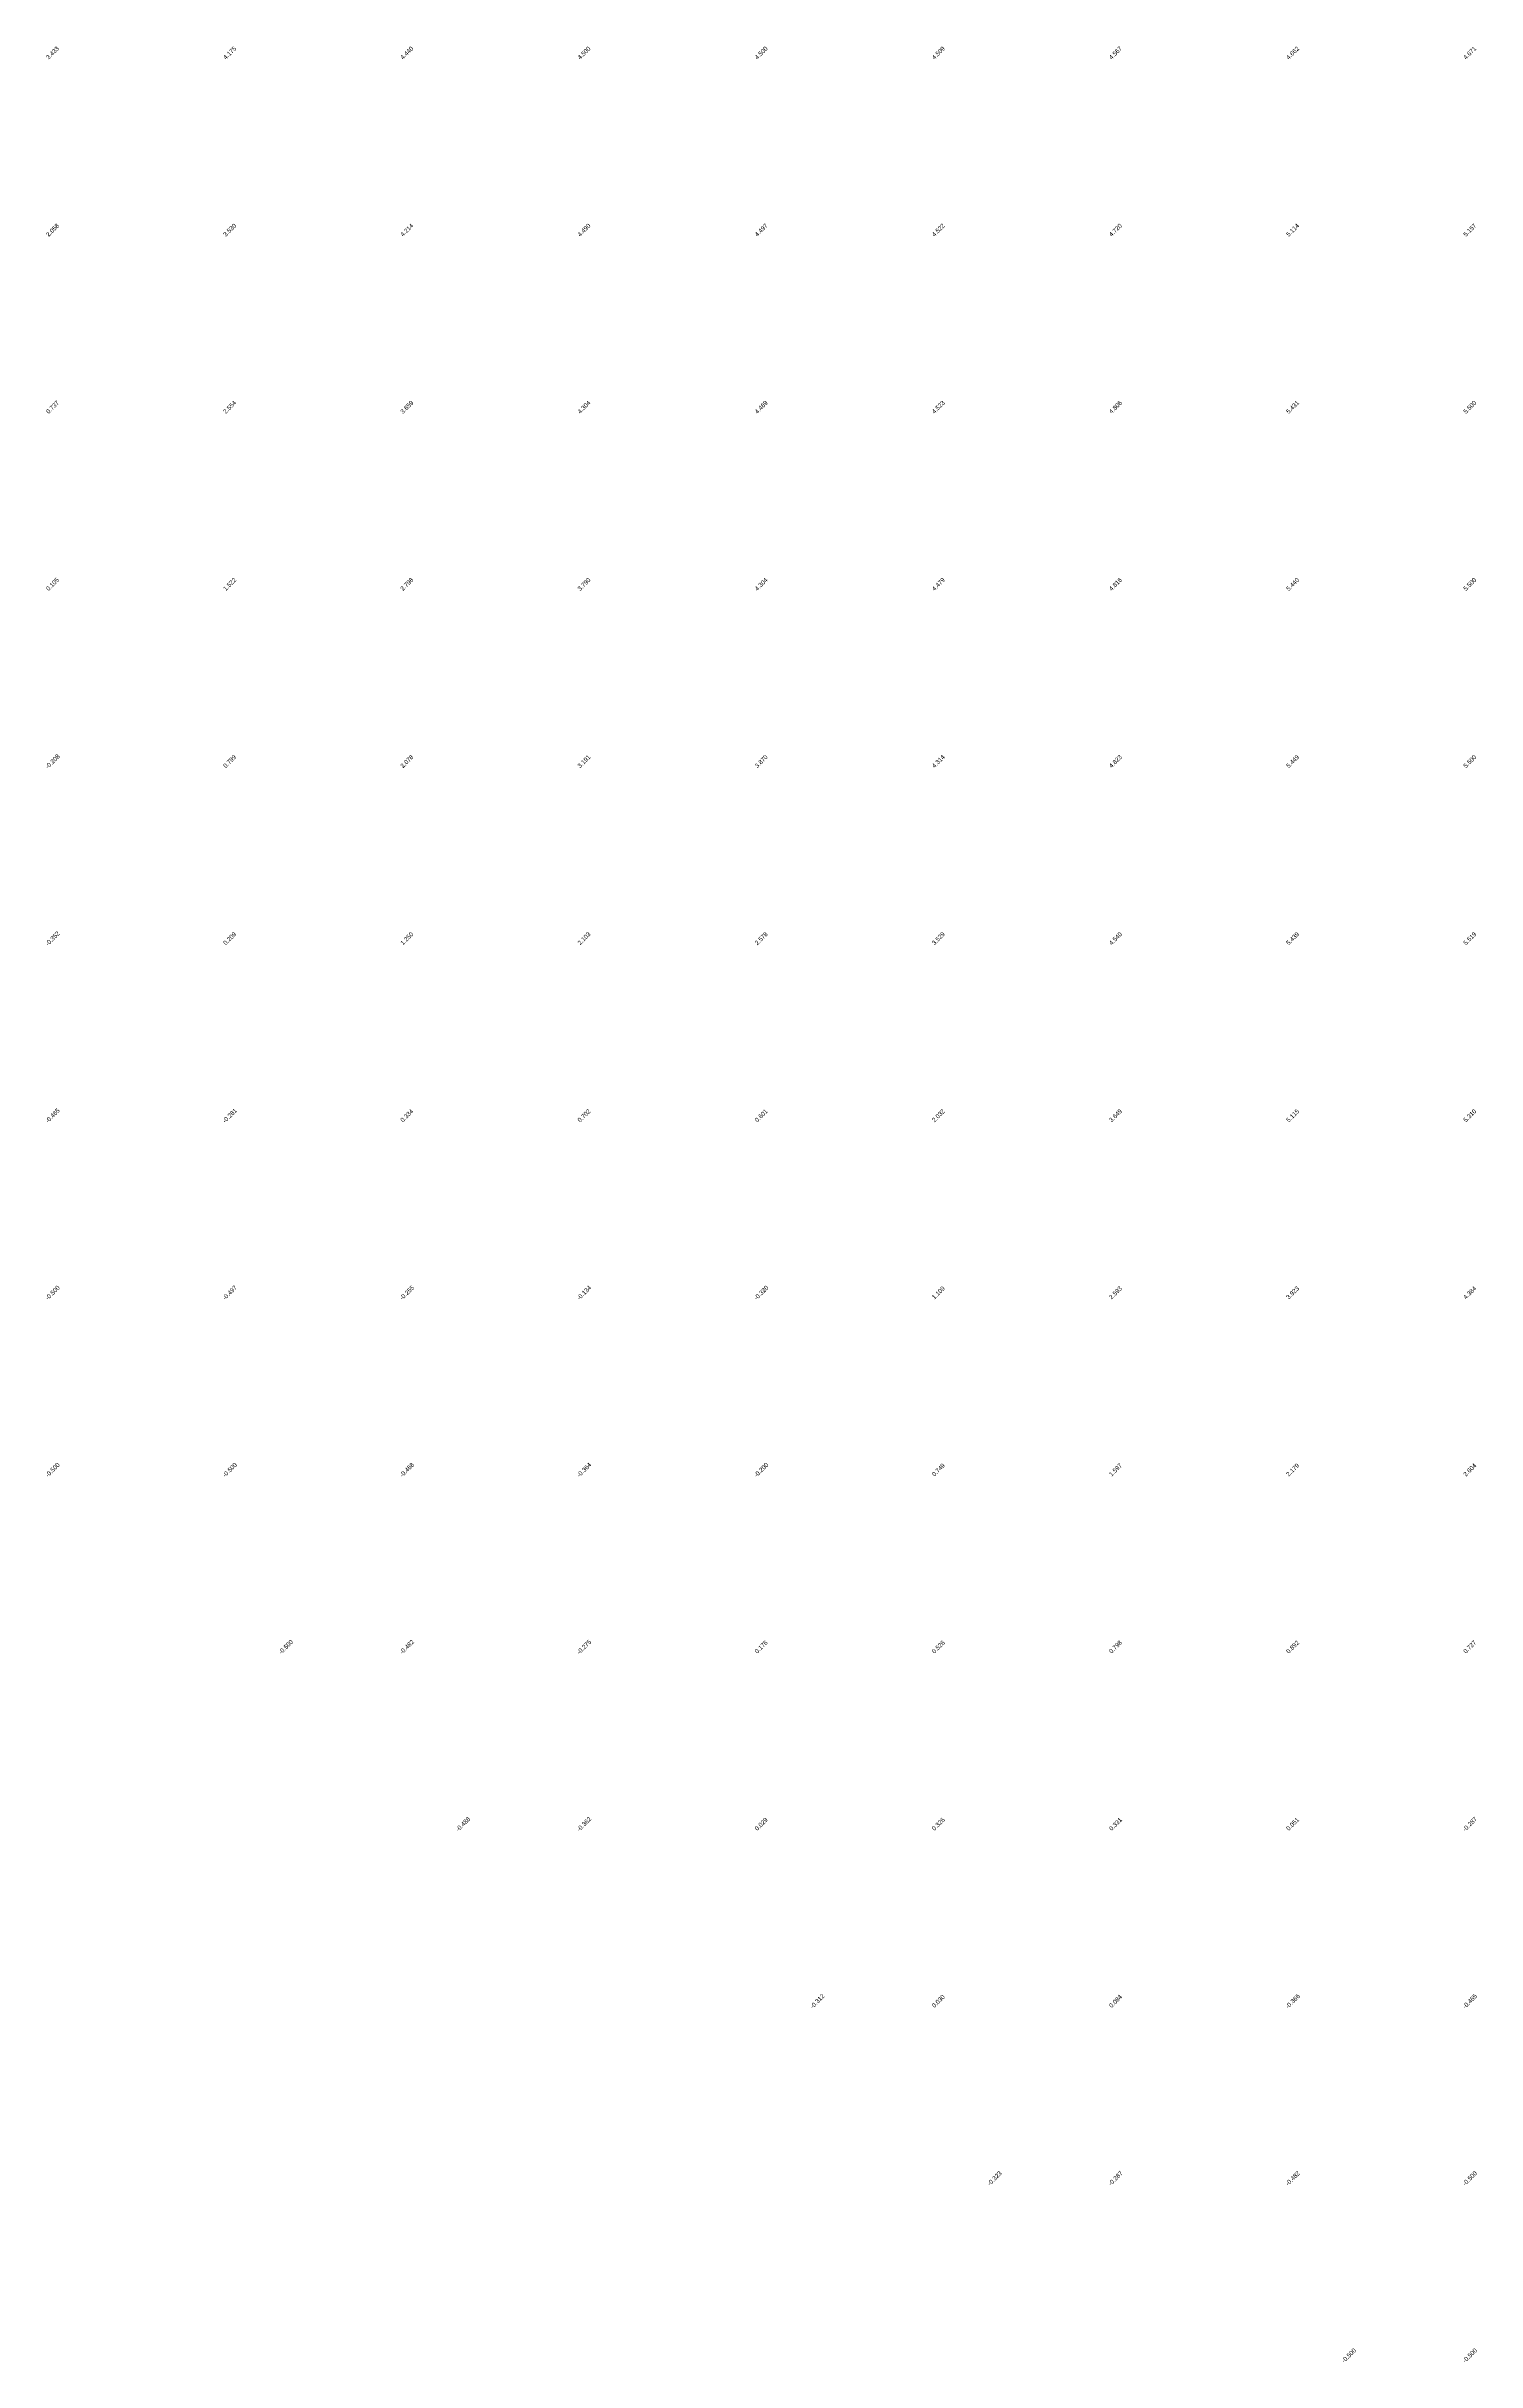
# Model space of a CAD drawing. Header units: metres. Extents: x 286386 to 287779, y 2079267 to 2080589.
# Drawn here: x 286919.3 to 287080.8, y 2079479.3 to 2079740.7 of the extents above; entities that cross this region are included whole.
import ezdxf
from ezdxf.enums import TextEntityAlignment as Align

# ---------------------------------------------------------------- set-up
doc = ezdxf.new("R2010")
doc.units = ezdxf.units.M
doc.header["$MEASUREMENT"] = 0
doc.layers.add('ESElevation', color=150, linetype='Continuous')

msp = doc.modelspace()

# ---------------------------------------------------------------- texts
at = {"layer": 'ESElevation'}
for s, p in [('3.433', (286920, 2079740)), ('4.175', (286940, 2079740)), ('4.440', (286960, 2079740)), ('4.500', (286980, 2079740)), ('4.500', (287000, 2079740)), ('4.509', (287020, 2079740)), ('4.567', (287040, 2079740)), ('4.662', (287060, 2079740)), ('4.671', (287080, 2079740)), ('2.058', (286920, 2079720)), ('3.530', (286940, 2079720)), ('4.214', (286960, 2079720)), ('4.490', (286980, 2079720)), ('4.497', (287000, 2079720)), ('4.522', (287020, 2079720)), ('4.720', (287040, 2079720)), ('5.114', (287060, 2079720)), ('5.157', (287080, 2079720)), ('0.737', (286920, 2079700)), ('2.554', (286940, 2079700)), ('3.659', (286960, 2079700)), ('4.304', (286980, 2079700)), ('4.469', (287000, 2079700)), ('4.523', (287020, 2079700)), ('4.806', (287040, 2079700)), ('5.431', (287060, 2079700)), ('5.500', (287080, 2079700)), ('0.105', (286920, 2079680)), ('1.522', (286940, 2079680)), ('2.798', (286960, 2079680)), ('3.790', (286980, 2079680)), ('4.304', (287000, 2079680)), ('4.479', (287020, 2079680)), ('4.816', (287040, 2079680)), ('5.440', (287060, 2079680)), ('5.500', (287080, 2079680)), ('-0.208', (286920, 2079660)), ('0.799', (286940, 2079660)), ('2.078', (286960, 2079660)), ('3.191', (286980, 2079660)), ('3.870', (287000, 2079660)), ('4.314', (287020, 2079660)), ('4.823', (287040, 2079660)), ('5.449', (287060, 2079660)), ('5.500', (287080, 2079660)), ('-0.352', (286920, 2079640)), ('0.209', (286940, 2079640)), ('1.250', (286960, 2079640)), ('2.103', (286980, 2079640)), ('2.578', (287000, 2079640)), ('3.529', (287020, 2079640)), ('4.540', (287040, 2079640)), ('5.439', (287060, 2079640)), ('5.519', (287080, 2079640)), ('-0.465', (286920, 2079620)), ('-0.281', (286940, 2079620)), ('0.334', (286960, 2079620)), ('0.702', (286980, 2079620)), ('0.601', (287000, 2079620)), ('2.032', (287020, 2079620)), ('3.649', (287040, 2079620)), ('5.115', (287060, 2079620)), ('5.310', (287080, 2079620)), ('-0.500', (286920, 2079600)), ('-0.497', (286940, 2079600)), ('-0.255', (286960, 2079600)), ('-0.134', (286980, 2079600)), ('-0.320', (287000, 2079600)), ('1.109', (287020, 2079600)), ('2.593', (287040, 2079600)), ('3.923', (287060, 2079600)), ('4.384', (287080, 2079600)), ('-0.500', (286920, 2079580)), ('-0.500', (286940, 2079580)), ('-0.468', (286960, 2079580)), ('-0.364', (286980, 2079580)), ('-0.200', (287000, 2079580)), ('0.749', (287020, 2079580)), ('1.597', (287040, 2079580)), ('2.179', (287060, 2079580)), ('2.604', (287080, 2079580)), ('-0.500', (286946.34, 2079560)), ('-0.482', (286960, 2079560)), ('-0.275', (286980, 2079560)), ('0.176', (287000, 2079560)), ('0.526', (287020, 2079560)), ('0.798', (287040, 2079560)), ('0.892', (287060, 2079560)), ('0.727', (287080, 2079560)), ('-0.488', (286966.34, 2079540)), ('-0.362', (286980, 2079540)), ('0.029', (287000, 2079540)), ('0.326', (287020, 2079540)), ('0.331', (287040, 2079540)), ('0.051', (287060, 2079540)), ('-0.287', (287080, 2079540)), ('-0.312', (287006.34, 2079520)), ('0.030', (287020, 2079520)), ('0.084', (287040, 2079520)), ('-0.366', (287060, 2079520)), ('-0.465', (287080, 2079520)), ('-0.323', (287026.34, 2079500)), ('-0.287', (287040, 2079500)), ('-0.482', (287060, 2079500)), ('-0.500', (287080, 2079500)), ('-0.500', (287066.34, 2079480)), ('-0.500', (287080, 2079480))]:
    msp.add_text(s, height=0.5, rotation=45, dxfattribs=at).set_placement(p, align=Align.MIDDLE_CENTER)

doc.saveas('drawing.dxf')
